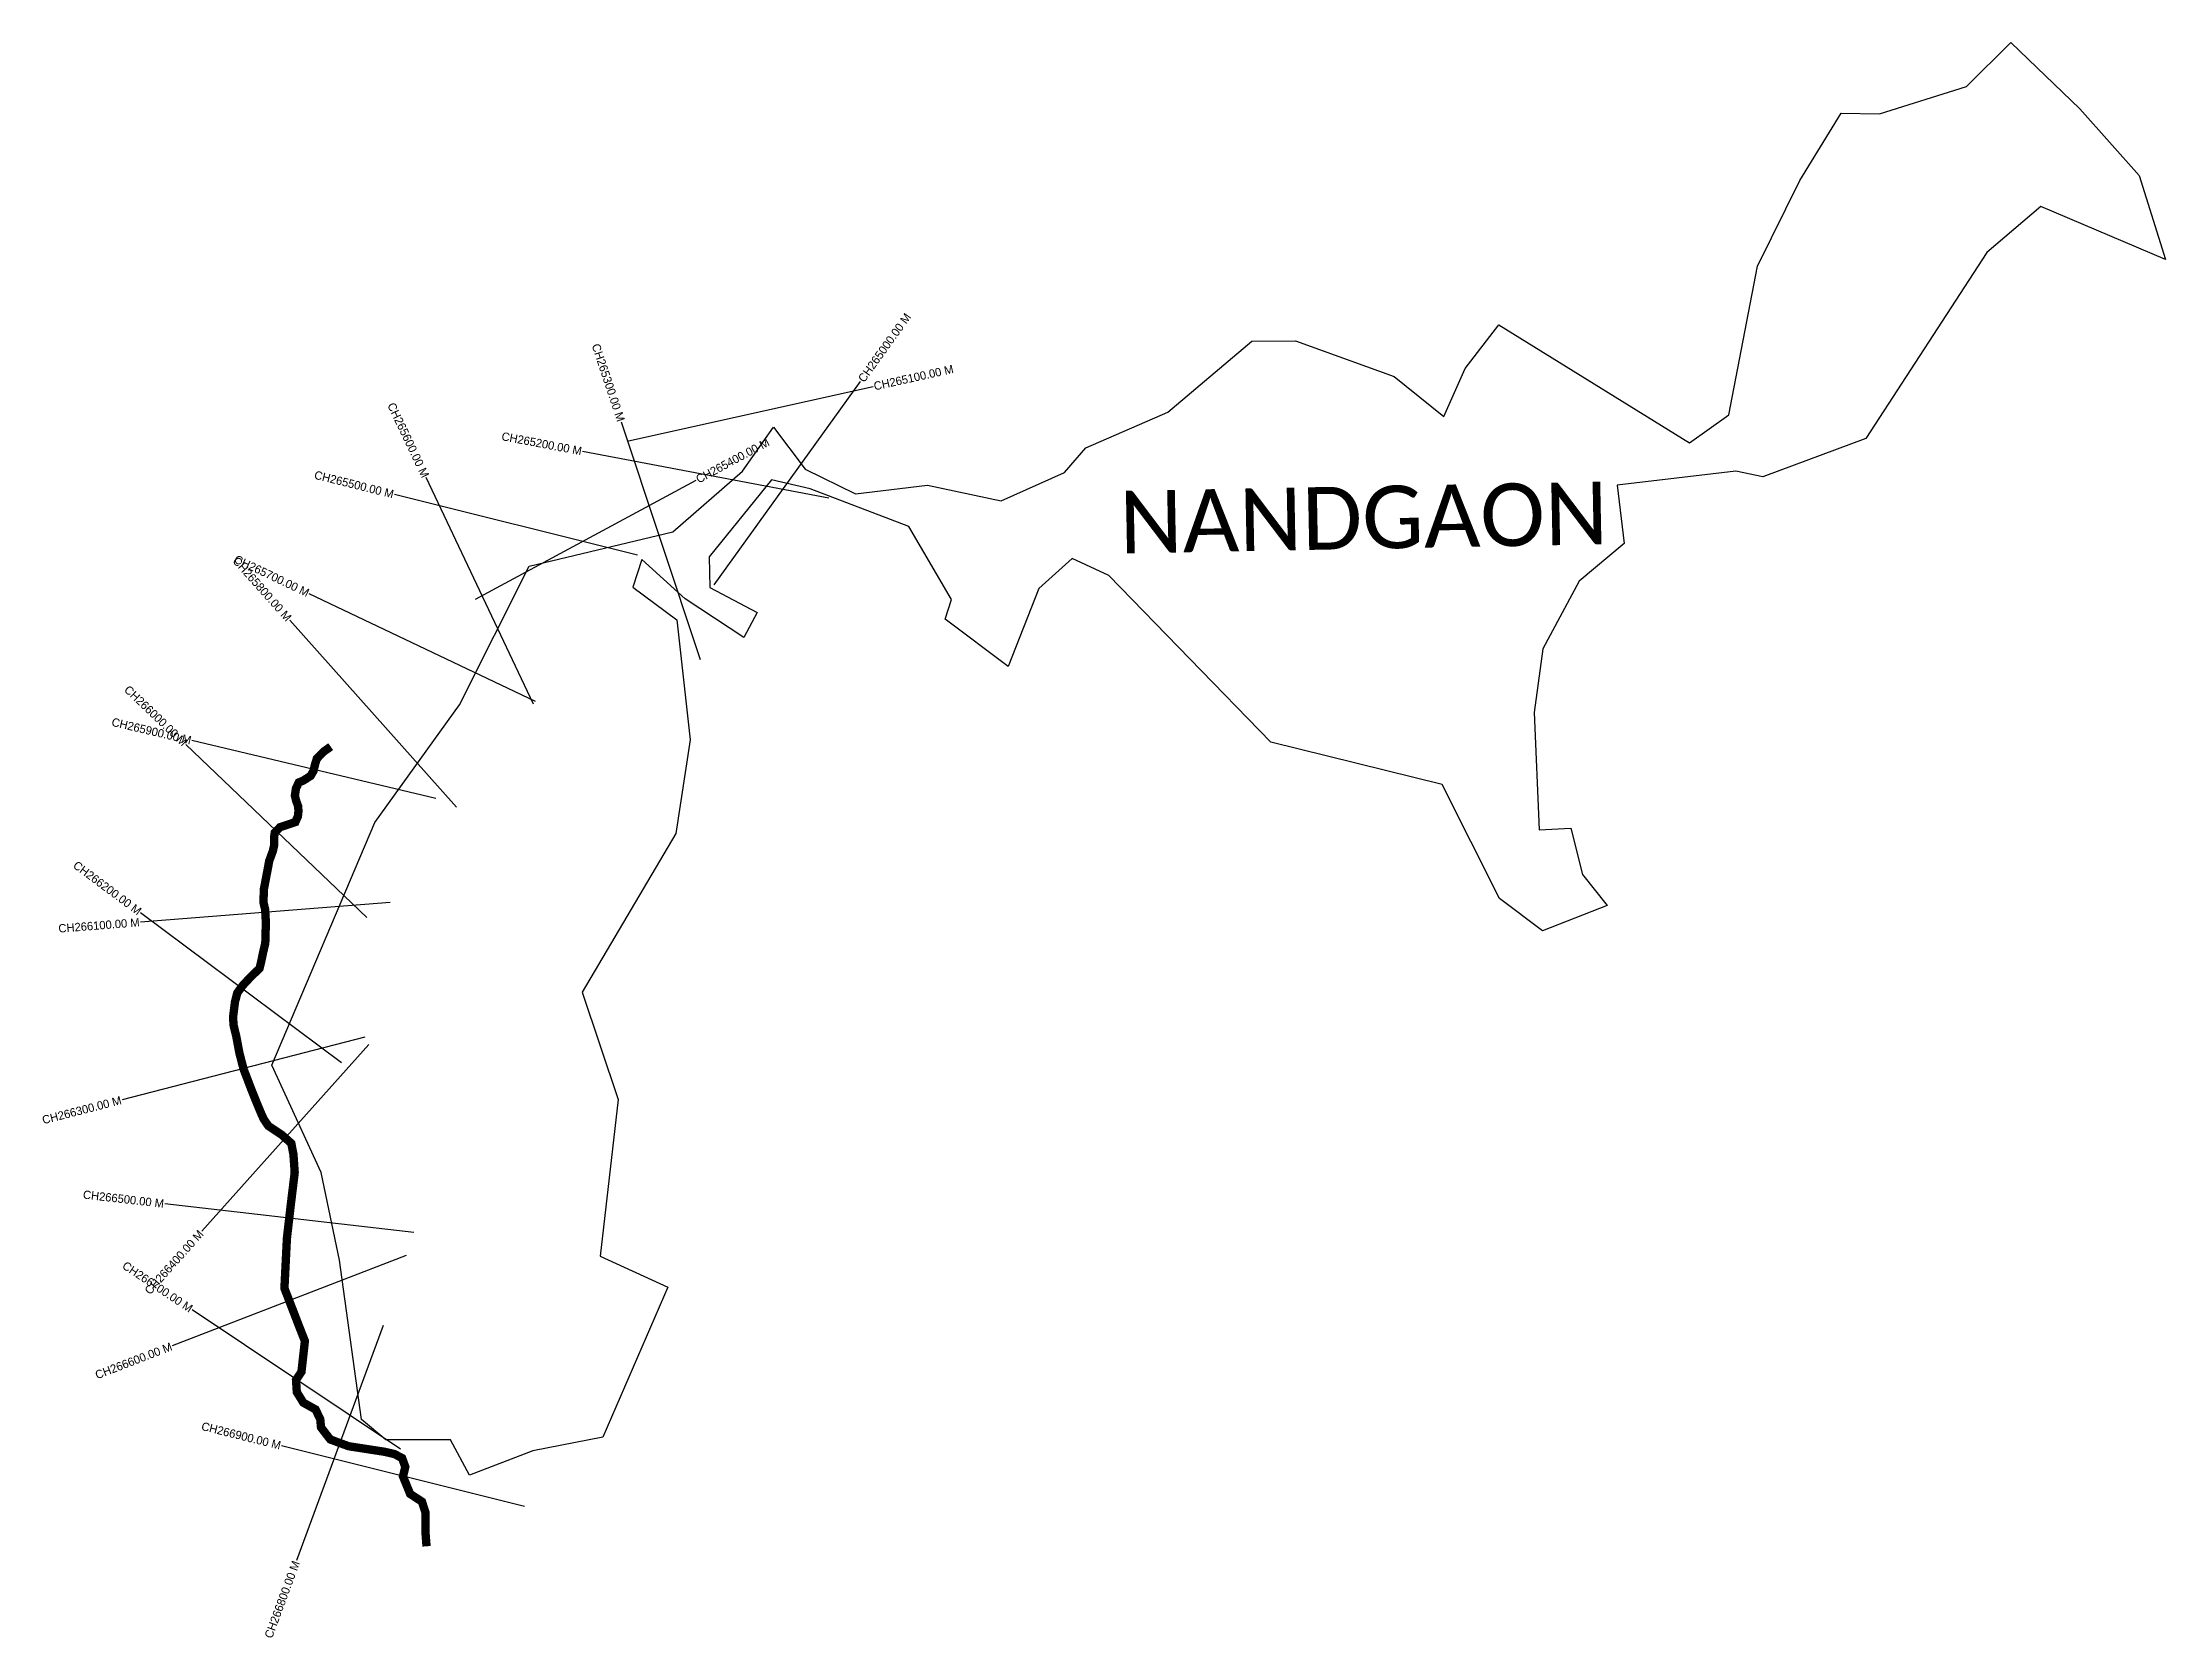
# Model space of a CAD drawing. Header units: metres. Extents: x 279107 to 281648, y 2031194 to 2033104.
import ezdxf
from ezdxf.enums import TextEntityAlignment as Align

# ---------------------------------------------------------------- set-up
doc = ezdxf.new("R2010")
doc.units = ezdxf.units.M
for name, color, linetype in [('CS', 134, 'Continuous'), ('CSMark', 6, 'Continuous'), ('UNPROTECTED', 10, 'Continuous'), ('VILLAGE BOUNDRY', 10, 'Continuous'), ('VILLAGE NAME', 250, 'Continuous')]:
    doc.layers.add(name, color=color, linetype=linetype)

msp = doc.modelspace()

# ---------------------------------------------------------------- linework, layer by layer
at = {"layer": 'CS'}
for p, q in [((279808.1, 2032626.8), (280101, 2032691.9)), ((279910.9, 2032454.3), (280085.7, 2032698.1)), ((279894.4, 2032364.8), (279799.8, 2032649.4)), ((280047.9, 2032558.3), (279753.2, 2032614.3)), ((279694.5, 2032311.7), (279566, 2032582.8)), ((279625.1, 2032437.3), (279889.2, 2032579.7)), ((279819, 2032489.9), (279528, 2032562.7)), ((279697, 2032314.8), (279426.1, 2032443.9)), ((279602.4, 2032188.3), (279402.8, 2032412.3)), ((279495.2, 2032056.1), (279278.3, 2032263.5)), ((279577.6, 2032198.7), (279285.7, 2032268)), ((279523, 2032074.1), (279224, 2032050.7)), ((279464.8, 2031882.4), (279224.3, 2032061.8)), ((279492.5, 2031912.9), (279202, 2031838)), ((279497.3, 2031904.2), (279297.4, 2031680.5)), ((279551.2, 2031679.1), (279253.1, 2031713.5)), ((279542, 2031651.7), (279262.2, 2031543.5)), ((279535.5, 2031419.9), (279285.9, 2031586.4)), ((279514.5, 2031567.9), (279410.8, 2031286.4)), ((279683.9, 2031351), (279392.9, 2031423.8))]:
    msp.add_line(p, q, dxfattribs=at)
at = {"layer": 'UNPROTECTED', "const_width": 10, "flags": 128}
msp.add_lwpolyline([(279451.8, 2032260.8), (279443.1, 2032254.6), (279435.2, 2032246.4), (279433.2, 2032240.1), (279431.2, 2032231.7), (279427.8, 2032225.8), (279418.9, 2032220.1), (279413.6, 2032217.9), (279410.2, 2032210.8), (279408.9, 2032202), (279410.6, 2032195.5), (279412.8, 2032189.4), (279413.2, 2032183.7), (279412.5, 2032177.2), (279409.5, 2032170.5), (279391.1, 2032164.3), (279384.8, 2032157.7), (279384.1, 2032152.6), (279384.1, 2032142.8), (279382.6, 2032135.9), (279378.2, 2032124), (279376.6, 2032115.2), (279371.7, 2032089.5), (279371.4, 2032073.9), (279373.2, 2032066.4), (279373.9, 2032057.1), (279374.1, 2032046.8), (279373.5, 2032025.6), (279370.7, 2032013.7), (279368.5, 2032002.9), (279366.6, 2031995.2), (279356.4, 2031985.5), (279346.9, 2031975.3), (279340, 2031966), (279337.2, 2031955), (279334.9, 2031936.6), (279335.6, 2031927), (279338.8, 2031913.8), (279342.5, 2031894), (279347.5, 2031874.7), (279357.3, 2031849.1), (279363.1, 2031834.6), (279368.6, 2031821.5), (279371.6, 2031814.9), (279377.1, 2031806.8), (279393.2, 2031796), (279404.6, 2031785.9), (279407.2, 2031772.6), (279408.7, 2031750.9), (279403.9, 2031711.4), (279399.4, 2031672.4), (279396.4, 2031612.3), (279413.5, 2031568), (279420.9, 2031549.1), (279416.8, 2031512.3), (279410.3, 2031502.6), (279411.2, 2031488), (279419.1, 2031475.3), (279433.7, 2031467.2), (279439.3, 2031455.4), (279440.2, 2031445.7), (279451.3, 2031431.3), (279473.3, 2031423.2), (279516.1, 2031416.6), (279527.9, 2031413.9), (279537.2, 2031409.1), (279541.1, 2031398.4), (279538.3, 2031387.1), (279546.9, 2031366.1), (279561, 2031356.9), (279565.1, 2031344.2), (279565.3, 2031318.7), (279566.5, 2031303.4)], dxfattribs=at)
at = {"layer": 'VILLAGE BOUNDRY', "color": 3}
msp.add_lwpolyline([(281259.6, 2033019.2), (281305.6, 2033018.4)], dxfattribs=at)
for points in [[(281305.6, 2033018.4, 0), (281409.8, 2033051.2, 0), (281462.8, 2033103.8, 0), (281545.2, 2033024.3, 0), (281616.5, 2032944.4, 0), (281647.9, 2032844.1, 0), (281498.5, 2032907.5, 0), (281434.1, 2032852.3, 0), (281289.2, 2032629.8, 0), (281166, 2032583.6, 0), (281133.4, 2032590.7, 0), (280991.6, 2032573.9, 0), (280999.9, 2032504, 0), (280946.1, 2032458.9, 0), (280902.7, 2032377.7, 0), (280892.1, 2032301.8, 0), (280898, 2032161.3, 0), (280936.2, 2032163.1, 0), (280950.1, 2032107.7, 0), (280979.6, 2032070.6, 0), (280902.2, 2032040.1, 0), (280850.9, 2032079.1, 0), (280782.2, 2032215.3, 0), (280577.2, 2032266.2, 0), (280383.2, 2032465.5, 0), (280339.1, 2032486, 0), (280299.2, 2032450.2, 0), (280262.5, 2032356.9, 0), (280187.4, 2032413.5, 0), (280194.9, 2032437.1, 0)], [(280194.9, 2032437.1, 0), (280143.9, 2032524.4, 0), (280025.7, 2032569.5, 0), (279979.2, 2032580.1, 0), (279904.6, 2032488, 0), (279905.6, 2032451.3, 0), (279962.1, 2032421.4, 0), (279946.3, 2032391.5, 0), (279875.9, 2032437.9, 0), (279824, 2032485, 0), (279813.4, 2032451.8, 0), (279866, 2032412.4, 0), (279882.1, 2032269, 0), (279864.7, 2032156.7, 0), (279752.6, 2031966.8, 0), (279795.8, 2031838.4, 0), (279774.3, 2031650.7, 0), (279855.1, 2031613.7, 0), (279777.3, 2031434, 0), (279693.7, 2031417.7, 0), (279617.8, 2031388.4, 0), (279595, 2031430.9, 0), (279517.9, 2031430.9, 0), (279488.6, 2031455.2, 0), (279462.2, 2031645.9, 0), (279440.5, 2031750.9, 0), (279381.4, 2031879.4, 0), (279504.8, 2032169.9, 0), (279606, 2032310.8, 0), (279689.4, 2032477, 0), (279861.3, 2032517.9, 0), (279944.5, 2032590.5, 0), (279981.6, 2032643.2, 0), (280019.6, 2032593, 0), (280079.9, 2032563.3, 0), (280166.1, 2032573.7, 0), (280254.2, 2032555.1, 0), (280330.1, 2032589, 0), (280355.6, 2032618.5, 0), (280453.7, 2032661.4, 0), (280554.2, 2032746.2, 0), (280606.4, 2032746.8, 0), (280724.5, 2032704.1, 0), (280784, 2032656.2, 0), (280809.7, 2032713.5, 0), (280850, 2032765.6, 0), (281078.3, 2032624.7, 0), (281125.2, 2032657.9, 0), (281159.6, 2032836, 0), (281210.2, 2032938.4, 0), (281259.6, 2033019.2, 0)]]:
    msp.add_polyline3d(points, dxfattribs=at)

# ---------------------------------------------------------------- texts
at = {"layer": 'CSMark'}
for s, rotation, p in [('CH265000.00 M', 54.3507, (280086.3, 2032698.9)), ('CH265100.00 M', 12.5378, (280101.9, 2032692.1)), ('CH265400.00 M', 28.322, (279890, 2032580.1))]:
    msp.add_text(s, height=10, rotation=rotation, dxfattribs=at).set_placement(p, align=Align.MIDDLE_LEFT)
for s, rotation, p in [('CH265300.00 M', 288.3914, (279799.5, 2032650.4)), ('CH265600.00 M', 295.3576, (279565.5, 2032583.7)), ('CH265200.00 M', 349.2334, (279752.2, 2032614.5)), ('CH265500.00 M', 345.9561, (279527, 2032562.9)), ('CH265800.00 M', 311.6943, (279402.1, 2032413.1)), ('CH265700.00 M', 334.5252, (279425.2, 2032444.3)), ('CH266000.00 M', 316.2888, (279277.6, 2032264.1)), ('CH265900.00 M', 346.6446, (279284.7, 2032268.2)), ('CH266200.00 M', 323.2632, (279223.5, 2032062.4)), ('CH266100.00 M', 4.4704, (279223, 2032050.6)), ('CH266300.00 M', 14.4502, (279201, 2031837.8)), ('CH266500.00 M', 353.4234, (279252.2, 2031713.6)), ('CH266400.00 M', 48.2001, (279296.7, 2031679.8)), ('CH266700.00 M', 326.2949, (279285.1, 2031587)), ('CH266600.00 M', 21.1571, (279261.3, 2031543.1)), ('CH266900.00 M', 345.9481, (279391.9, 2031424)), ('CH266800.00 M', 69.7857, (279410.5, 2031285.4))]:
    msp.add_text(s, height=10, rotation=rotation, dxfattribs=at).set_placement(p, align=Align.MIDDLE_RIGHT)
at = {"layer": 'VILLAGE NAME', "insert": (280395.1, 2032566.9), "char_height": 75, "width": 902.068, "attachment_point": 1, "rotation": 1.1028}
msp.add_mtext('{\\fCalibri|b0|i0|c0|p34;NANDGAON}', dxfattribs=at)

doc.saveas('drawing.dxf')
